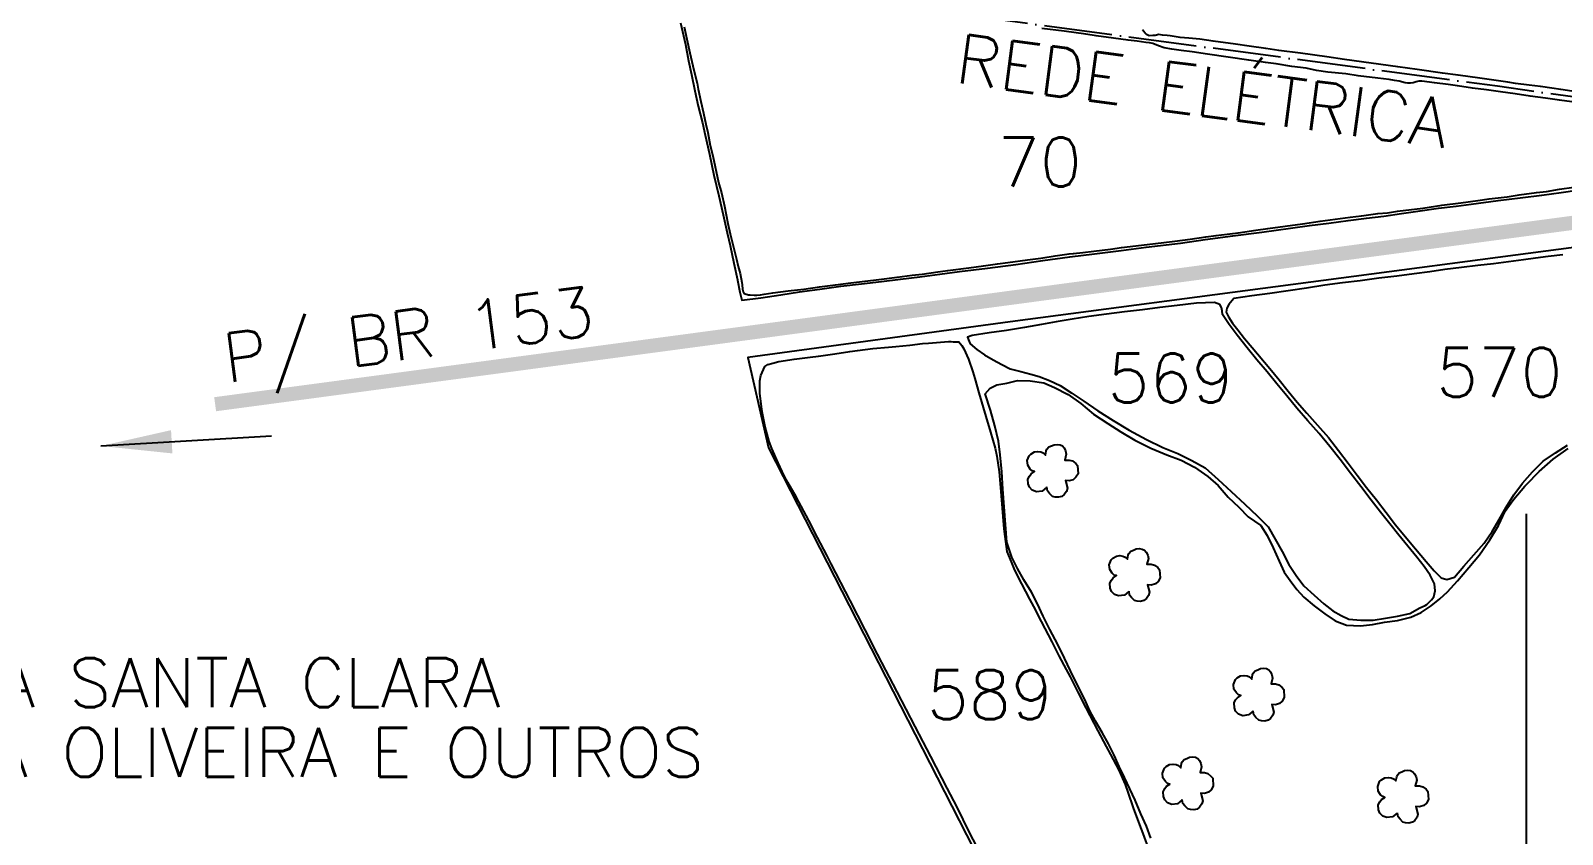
# Model space of a CAD drawing. Extents: x 725464 to 749663, y 7823017 to 7831417.
# Drawn here: x 728417 to 730038, y 7825000 to 7825851 of the extents above; entities that cross this region are included whole.
import ezdxf
from ezdxf.enums import TextEntityAlignment as Align

# ---------------------------------------------------------------- set-up
doc = ezdxf.new("R2010")
doc.units = 0
doc.header["$MEASUREMENT"] = 0
for name, pattern in [('ACAD_ISO04W100', [30, 24, -3, 0, -3]), ('CENTER2', [1.125, 0.75, -0.125, 0.125, -0.125]), ('CONTINUO', [0]), ('LIN0', [0])]:
    doc.linetypes.add(name, pattern=pattern)
doc.layers.add('0114000011', color=1, linetype='Continuous', lineweight=25)
doc.layers.add('TEXTO_DIVERSOS', color=7, linetype='Continuous', lineweight=5)
for name, color, linetype in [('0114000011067', 5, 'Continuous'), ('0114000011070', 5, 'Continuous'), ('0114000011569', 5, 'Continuous'), ('0114000011570', 5, 'Continuous'), ('0114000011589', 5, 'Continuous'), ('ESTRADA', 7, 'Continuous'), ('MALHA', 8, 'LIN0'), ('REDE_DE_LUZ', 6, 'Continuous'), ('SIMBOLO ARVORE', 118, 'Continuous'), ('TEXTO CONFORNTANTES', 7, 'Continuous'), ('TEXTO_NUN_TAL', 7, 'Continuous')]:
    doc.layers.add(name, color=color, linetype=linetype)
doc.styles.add('SIMPLEX', font='simplex', dxfattribs={"height": 0.2})
doc.styles.get("Standard").update_dxf_attribs({"font": 'arial.ttf'})
doc.dimstyles.new('ISO-25', dxfattribs={"dimtxt": 2.5, "dimasz": 2.5, "dimexe": 1.25, "dimexo": 0.625, "dimtad": 1, "dimtxsty": 'Standard', "dimcen": 2.5, "dimadec": 0, "dimazin": 0, "dimtfac": 1, "dimtmove": 0, "dimatfit": 3, "dimfxl": 1, "dimarcsym": 0})

msp = doc.modelspace()

# ---------------------------------------------------------------- linework, layer by layer
at = {"layer": '0114000011'}
for points in [[(729104.8, 7825858.8), (729109.9, 7825835.9), (729113.2, 7825818.8), (729116.4, 7825804.2), (729120, 7825787), (729123.6, 7825770.8), (729128.1, 7825753.1), (729130.8, 7825740), (729135.5, 7825720), (729140.1, 7825697.7), (729145.2, 7825675.8), (729150, 7825655.8), (729154, 7825636.7), (729157.2, 7825623.4), (729161.2, 7825604.6), (729165, 7825586.8), (729165, 7825586.4), (729167.5, 7825573.7), (729169.6, 7825565.5), (729189.7, 7825567.9), (729211, 7825571.1), (729230.7, 7825574.2), (729252.3, 7825577), (729274.4, 7825580.1), (729296.4, 7825582.7), (729317.4, 7825585), (729337.5, 7825587.6), (729358.1, 7825590.1), (729379.2, 7825592.8), (729400.1, 7825595.6), (729429.6, 7825599.2), (729459.5, 7825603.2), (729488.3, 7825607.3), (729516.7, 7825611.3), (729543, 7825614.4), (729571.1, 7825617.9), (729597.6, 7825621.5), (729633.7, 7825625.8), (729660.1, 7825629.5), (729689.3, 7825633.3), (729719.8, 7825637.2), (729750.1, 7825641.5), (729770.5, 7825644.4), (729790.9, 7825647), (729811.2, 7825649.8), (729830.7, 7825652.3), (729848.9, 7825654.4), (729867.7, 7825657), (729887.6, 7825660), (729907, 7825662.6), (729925.4, 7825665), (729941.4, 7825667.1), (729970.1, 7825671), (729993.4, 7825673.6), (730016.2, 7825676.6), (730036.5, 7825679.2), (730053.5, 7825681.9)], [(730052.6, 7825621.6), (729453.5, 7825542.6), (729175.9, 7825504.9), (729197.8, 7825409), (729500.4, 7824817.7)], [(729602.6, 7824996.2), (729597.8, 7825008.8), (729591.7, 7825021.9), (729585.7, 7825036.3), (729580.3, 7825048.5), (729574.7, 7825060.4), (729568.9, 7825071.9), (729563.5, 7825084), (729557.5, 7825095.9), (729550.9, 7825108.1), (729543.9, 7825119.8), (729537.9, 7825131), (729532.1, 7825143.7), (729524.8, 7825158.2), (729517.5, 7825173.3), (729511.2, 7825186.6), (729503.9, 7825201.2), (729495.7, 7825216.8), (729488.5, 7825231.2), (729482.5, 7825244.2), (729476.1, 7825256.4), (729468.2, 7825269.4), (729461.4, 7825281.5), (729455.4, 7825293.6), (729450.2, 7825309.3), (729448.6, 7825328.1), (729447.2, 7825346.7), (729445.8, 7825365.3), (729444.7, 7825383.7), (729443, 7825401.6), (729441.1, 7825416.1), (729437.5, 7825432.5), (729432.7, 7825449), (729427.2, 7825466.2), (729432.5, 7825472.2), (729439.4, 7825475.7), (729449.9, 7825477.7), (729461.3, 7825480.3), (729474.9, 7825480.2), (729489.1, 7825477.9), (729500.4, 7825473.1), (729514.8, 7825465.5), (729528.5, 7825455.9), (729541.6, 7825444.9), (729556.8, 7825434.8), (729570.7, 7825426.1), (729585.4, 7825417.4), (729602.3, 7825408.8), (729619.4, 7825401.8), (729634.5, 7825396), (729648.8, 7825388.8), (729662.7, 7825378.9), (729673.6, 7825369.2), (729684.2, 7825357.1), (729695.7, 7825346.2), (729705.6, 7825336), (729718.8, 7825326.9), (729725.6, 7825316.5), (729731.9, 7825303.3), (729738.1, 7825289.4), (729743.7, 7825277.6), (729749.7, 7825268.8), (729756.8, 7825259.2), (729764.4, 7825251.3), (729775.3, 7825242.1), (729786.4, 7825233.4), (729797.4, 7825226), (729809.5, 7825221.7), (729824.4, 7825220.9), (729836.9, 7825222.3), (729849.8, 7825224.6), (729863.4, 7825226.4), (729877.6, 7825230.1), (729888.6, 7825235.1), (729899.2, 7825242.1), (729908.1, 7825249.3), (729916.3, 7825256.8), (729926.8, 7825268.4), (729939.1, 7825282.5), (729950.4, 7825295.9), (729961, 7825311.7), (729970.5, 7825326.9), (729977.3, 7825342.1), (729986.7, 7825355), (729998.3, 7825368.7), (729999.8, 7825370.3), (730013.4, 7825384.1), (730028.3, 7825397.1), (730043.9, 7825408.3)]]:
    msp.add_lwpolyline(points, dxfattribs=at)
at = {"layer": '0114000011067'}
msp.add_lwpolyline([(730057.1, 7825785.2), (730036.2, 7825788.2), (730026.9, 7825789.8), (730014.6, 7825791.3), (730002.9, 7825792.9), (729988.4, 7825794.7), (729980.1, 7825796.1), (729950.7, 7825800.3), (729927.8, 7825803.3), (729910.9, 7825805.7), (729884.3, 7825809.5), (729863.8, 7825812.3), (729835.6, 7825816.3), (729807.5, 7825820.2), (729788.7, 7825822.8), (729760.7, 7825826.6), (729737.9, 7825829.6), (729724, 7825831.5), (729706.6, 7825834.2), (729692.1, 7825836.3), (729668.4, 7825839.3), (729654.4, 7825841.5), (729642.6, 7825842.6), (729633.6, 7825843.2), (729623, 7825845), (729619.8, 7825845.5), (729614.9, 7825845.9), (729610.8, 7825846.4), (729607.1, 7825845.5), (729604.6, 7825845.3), (729600.8, 7825845.2), (729597.8, 7825846.4), (729596.3, 7825848), (729594.6, 7825850.1), (729593.7, 7825851.6)], dxfattribs=at)
at = {"layer": '0114000011070'}
for points in [[(729108.5, 7825854.7), (729111.5, 7825841.5), (729114.5, 7825827.2), (729118.8, 7825808.7), (729122.4, 7825795), (729123.5, 7825788.8), (729126.2, 7825775.5), (729129.1, 7825763.3), (729131.4, 7825751.7), (729133.5, 7825742.7), (729136.3, 7825729.1), (729138.8, 7825718.1), (729145, 7825690), (729148, 7825678.9), (729151.2, 7825665), (729155, 7825646.6), (729157.3, 7825635.5), (729161, 7825620.1), (729163.9, 7825608.9), (729165.9, 7825601), (729167.8, 7825593.5), (729169.8, 7825584.2), (729170.1, 7825581.5), (729170.4, 7825577.1), (729171.1, 7825574.1), (729171.9, 7825572.9), (729173.1, 7825572.1), (729176.7, 7825571.2), (729178.5, 7825571), (729182.7, 7825570.6), (729185.6, 7825570.6), (729189.3, 7825571.1), (729193.1, 7825571.7), (729202.3, 7825573.1), (729202.3, 7825573.1), (729218.6, 7825575.1), (729235.4, 7825577.2), (729251.9, 7825579.5), (729268.8, 7825581.7), (729284.9, 7825583.6), (729300.2, 7825585.6), (729314.5, 7825587.3), (729334, 7825589.9), (729349.8, 7825591.8), (729360.6, 7825593), (729376.9, 7825595.3), (729387.8, 7825596.9), (729410, 7825599.7), (729425.2, 7825601.8), (729440.2, 7825603.8), (729451.1, 7825605.2), (729472.1, 7825607.9), (729486, 7825609.8), (729501.1, 7825612.2), (729516, 7825614.3), (729520.6, 7825614.9), (729530.4, 7825616), (729542, 7825617.2), (729559.8, 7825619.5), (729571.3, 7825621), (729592.6, 7825623.6), (729616.1, 7825626.4), (729627.7, 7825627.7), (729643.9, 7825630), (729660.5, 7825632.4), (729671.6, 7825633.8), (729688.9, 7825635.9), (729694.9, 7825636.8), (729713.6, 7825639.4), (729726.1, 7825641.3), (729744.5, 7825643.8), (729762.9, 7825646.3), (729781.6, 7825649), (729813.4, 7825653.2), (729825.5, 7825654.8), (729842.5, 7825657), (729853, 7825657.9), (729863.6, 7825659.6), (729890.3, 7825662.9), (729910.4, 7825666), (729930.3, 7825668.5), (729948.6, 7825670.9), (729960.6, 7825672.5), (729979.4, 7825674.9), (729992.3, 7825676.7), (730010.6, 7825679.2), (730021.2, 7825680.5), (730034.8, 7825682.7), (730050.1, 7825684.9)], [(730047.9, 7825775.1), (730034.9, 7825776.9), (730020.1, 7825779), (730003.9, 7825781.2), (729987.9, 7825783.6), (729972.5, 7825785.9), (729957.7, 7825787.9), (729942.8, 7825789.7), (729926.9, 7825792.1), (729917, 7825793.6), (729902.6, 7825795.3), (729889.3, 7825797.2), (729886, 7825797.1), (729883.2, 7825796.4), (729880.2, 7825795.5), (729877.2, 7825795), (729874.4, 7825794.9), (729871.6, 7825795.5), (729865.1, 7825797.2), (729860.4, 7825797.9), (729854.8, 7825798.7), (729842.6, 7825800.4), (729821.7, 7825802.9), (729808.9, 7825804.9), (729789.8, 7825806.8), (729777.6, 7825808.3), (729766.7, 7825810.9), (729751.5, 7825812.8), (729735, 7825815.3), (729723.6, 7825816.8), (729706.3, 7825819.2), (729662.3, 7825825.8), (729646, 7825828.1), (729634.7, 7825829.6), (729624.6, 7825830.9), (729616.5, 7825832.3), (729610.7, 7825834.5), (729604.6, 7825836.8), (729601.1, 7825837.5), (729597.2, 7825838.1), (729588.1, 7825839.4), (729578.6, 7825840.4), (729562.8, 7825842.7), (729544.7, 7825845.1), (729533.6, 7825846.7), (729510.8, 7825850), (729487, 7825853)]]:
    msp.add_lwpolyline(points, dxfattribs=at)
at = {"layer": '0114000011569', "flags": 128}
msp.add_lwpolyline([(729413.3, 7825528.1), (729408.5, 7825526.2), (729409.6, 7825523.4), (729411.3, 7825519.3), (729418.4, 7825513.3), (729426.3, 7825507.5), (729435.6, 7825502.2), (729444.7, 7825497.4), (729453.7, 7825492.8), (729464.9, 7825489.9), (729475.4, 7825487.1), (729484.4, 7825484.8), (729495.1, 7825480.4), (729506.6, 7825475.1), (729518.7, 7825467), (729531.7, 7825458.4), (729546.4, 7825448.4), (729562.6, 7825438.2), (729579.5, 7825427.8), (729597.7, 7825418), (729615.2, 7825409.4), (729631.1, 7825403), (729645.9, 7825395.7), (729660.1, 7825388), (729673.6, 7825375.7), (729687.4, 7825363.1), (729702, 7825349.5), (729714.8, 7825337.2), (729726.5, 7825325.5), (729734, 7825312.5), (729741.3, 7825299.3), (729748.4, 7825285.6), (729756.2, 7825273.9), (729764.4, 7825263.1), (729775.1, 7825253.2), (729785.4, 7825244.1), (729795.2, 7825236.6), (729803.8, 7825231.6), (729811.9, 7825227.8), (729824.7, 7825226.9), (729837.6, 7825226.9), (729850.6, 7825228.8), (729863.5, 7825231.2), (729876.4, 7825234), (729887.1, 7825239.7), (729892.7, 7825242.4), (729894.4, 7825243.5), (729899.3, 7825248.2), (729901.9, 7825251.4), (729903.3, 7825257.8), (729902.6, 7825265.1), (729898.1, 7825274.3), (729891.5, 7825283.7), (729883.9, 7825293.4), (729874.5, 7825305), (729865, 7825316.8), (729855.5, 7825328.7), (729845.6, 7825341.1), (729835.6, 7825353.9), (729824.7, 7825368.3), (729813.8, 7825382.5), (729802.8, 7825396.7), (729791.7, 7825410.5), (729780.4, 7825424.2), (729768.5, 7825437.8), (729756.9, 7825451.3), (729746.2, 7825464.3), (729735.7, 7825477), (729725.5, 7825489.4), (729714.7, 7825502.1), (729704.2, 7825515), (729693.9, 7825528.4), (729685.5, 7825539.8), (729678.1, 7825550.1), (729677.8, 7825554), (729677.1, 7825557.7), (729675.6, 7825560.9), (729669.9, 7825562.8), (729650.8, 7825562.2), (729630.2, 7825559.7), (729612.1, 7825557.5), (729593.7, 7825555.2), (729574.5, 7825552.9), (729555.6, 7825550.5), (729536.7, 7825548.1), (729519.1, 7825545.2), (729502.3, 7825542.3), (729486.8, 7825539.5), (729468.9, 7825536.5), (729449.8, 7825533.4), (729431.5, 7825530.7)], close=True, dxfattribs=at)
at = {"layer": '0114000011570', "flags": 128}
msp.add_lwpolyline([(730038.4, 7825613.3), (730023, 7825611.5), (730009.4, 7825609.7), (729996.8, 7825608), (729981, 7825605.9), (729965, 7825603.9), (729948.3, 7825601.9), (729931.1, 7825599.8), (729913.6, 7825597.7), (729897.7, 7825595.4), (729881, 7825593.1), (729862.7, 7825590.9), (729843.6, 7825588.5), (729824.1, 7825585.9), (729805.4, 7825583.6), (729786.5, 7825581.1), (729767.2, 7825578.2), (729747.8, 7825575.3), (729728.3, 7825572.5), (729709.3, 7825569.9), (729690.3, 7825567.3), (729684.8, 7825560.7), (729682.8, 7825557), (729682.2, 7825552.8), (729684.5, 7825547.8), (729688.9, 7825541.2), (729694.4, 7825533.9), (729701.7, 7825524.9), (729709.6, 7825515.4), (729728.4, 7825493.1), (729738.3, 7825481.1), (729747.7, 7825469.2), (729757.4, 7825457.4), (729767.5, 7825445.7), (729778.7, 7825433.2), (729790.4, 7825420.2), (729801, 7825406.3), (729811.2, 7825392.9), (729820.6, 7825380.3), (729830.8, 7825367.3), (729841.2, 7825354.1), (729851.3, 7825340.8), (729861.4, 7825327.8), (729871.6, 7825315.4), (729882.6, 7825302.3), (729893.9, 7825288.9), (729902.2, 7825279), (729909.7, 7825271.7), (729915.8, 7825269.7), (729923.6, 7825272.2), (729933.7, 7825284.1), (729944.1, 7825296.1), (729955.1, 7825308.4), (729963.8, 7825320.8), (729971.2, 7825333.2), (729978.6, 7825346.4), (729986.6, 7825359.4), (729995.9, 7825371.9), (730006.4, 7825383.6), (730017.5, 7825395), (730030.7, 7825403.7), (730043.5, 7825411.9)], dxfattribs=at)
at = {"layer": '0114000011589', "elevation": 736.2, "flags": 128}
msp.add_lwpolyline([(729418.6, 7824986.5), (729410.3, 7825003), (729397.4, 7825028.8), (729386.8, 7825049.2), (729369.5, 7825082.4), (729353.1, 7825114.2), (729333.9, 7825151.1), (729329.7, 7825159.2), (729322, 7825173.8), (729313.3, 7825191), (729300.1, 7825216.7), (729284.2, 7825247.6), (729264.3, 7825286.3), (729259.5, 7825295.7), (729249.8, 7825314.3), (729240.4, 7825332.2), (729227.2, 7825357.4), (729218.4, 7825372.3), (729214.6, 7825379.5), (729208.1, 7825393.4), (729201.3, 7825408.4), (729198.5, 7825415.9), (729194.5, 7825431.2), (729191.6, 7825445.6), (729190.5, 7825452.7), (729188.8, 7825467), (729188.8, 7825480.2), (729189.8, 7825485.8), (729193.9, 7825495.2), (729197.3, 7825497.2), (729202.5, 7825498.8), (729208.9, 7825500.4), (729225.1, 7825502.8), (729242, 7825505.1), (729250.6, 7825506.3), (729268.1, 7825508.6), (729283.9, 7825511.2), (729291.9, 7825512.3), (729308.1, 7825514.1), (729324.7, 7825515.6), (729332.6, 7825516.4), (729347.5, 7825517.9), (729360.9, 7825519.4), (729367.2, 7825519.9), (729388.5, 7825521.5), (729391, 7825521.7), (729393.3, 7825521.4), (729399.2, 7825521.3), (729402.5, 7825517.5), (729404.6, 7825513.8), (729409.4, 7825502.9), (729414.1, 7825489.6), (729416.3, 7825482.4), (729420.4, 7825467.3), (729427.9, 7825442.3), (729432.9, 7825425.6), (729437.6, 7825408.8), (729439.4, 7825400.3), (729441.8, 7825383.6), (729443.4, 7825367), (729444.1, 7825358.4), (729446.8, 7825323.5), (729447.8, 7825315.3), (729450.2, 7825299.6), (729455.2, 7825286.7), (729458.3, 7825279.8), (729465.6, 7825265.4), (729474.2, 7825249.2), (729478.4, 7825241.2), (729486.5, 7825225.5), (729497.6, 7825203.8), (729505.1, 7825189.2), (729512.8, 7825174.5), (729516.9, 7825166.7), (729525.4, 7825150), (729533.8, 7825133.9), (729538, 7825125.8), (729546.3, 7825109.7), (729555.2, 7825093.1), (729559.6, 7825084.8), (729568.4, 7825068.2), (729575.1, 7825052.9), (729578.2, 7825044.8), (729583.9, 7825028.2), (729590.6, 7825010.2), (729594, 7825001.1), (729607.4, 7824964.4)], dxfattribs=at)
at = {"layer": 'ESTRADA', "color": 7, "linetype": 'CENTER2', "ltscale": 130, "const_width": 15}
msp.add_lwpolyline([(728612.3, 7825455.3), (729530.4, 7825578.1), (730312.9, 7825682.4), (730336.8, 7825683.9), (730361.5, 7825684.6), (730383.1, 7825684.6), (730409.6, 7825683.7), (730434.6, 7825681.9), (730457.3, 7825679.5), (730507, 7825671.8), (730685.1, 7825630.3), (732293.2, 7825242.2)], dxfattribs=at)
at = {"layer": 'MALHA', "color": 8}
msp.add_line((730000, 7824229.9), (730000, 7825339.3), dxfattribs=at)
at = {"layer": 'REDE_DE_LUZ', "linetype": 'ACAD_ISO04W100', "ltscale": 3, "flags": 128}
msp.add_lwpolyline([(731434.6, 7825581.2), (731329.2, 7825594.9), (731303.5, 7825598.5), (730694.3, 7825689.3), (729969.3, 7825791.7), (729090.5, 7825909.1)], dxfattribs=at)
at = {"layer": 'SIMBOLO ARVORE', "linetype": 'CONTINUO'}
for points in [[(729492.4, 7825367.4, 0), (729487.5, 7825363.3, 0), (729481.4, 7825362.6, 0), (729477, 7825364.3, 0), (729473.9, 7825367.4, 0), (729472.6, 7825370.9, 0), (729472.3, 7825376, 0), (729474, 7825379.3, 0), (729475.7, 7825381.7, 0), (729479.3, 7825384.1, 0), (729477, 7825384.8, 0), (729474.8, 7825386.7, 0), (729472.2, 7825390.8, 0), (729471.7, 7825395.7, 0), (729473.6, 7825400.8, 0), (729475.6, 7825402.6, 0), (729479.2, 7825404.8, 0), (729483, 7825405.3, 0), (729486, 7825404.9, 0), (729488.4, 7825403.8, 0), (729491, 7825401.4, 0), (729491.8, 7825405.9, 0), (729492.5, 7825407.7, 0), (729494.4, 7825410.2, 0), (729497.4, 7825411.3, 0), (729500.2, 7825412.5, 0), (729503.4, 7825412.8, 0), (729506.4, 7825412.4, 0), (729508.9, 7825411.1, 0), (729510.7, 7825409.1, 0), (729512.3, 7825405.9, 0), (729513, 7825402.4, 0), (729511.5, 7825396.2, 0), (729515.9, 7825396.2, 0), (729519.5, 7825395.3, 0), (729523, 7825392.6, 0), (729524.9, 7825390.5, 0), (729525.4, 7825381.8, 0), (729523.2, 7825378, 0), (729520.4, 7825375.4, 0), (729516, 7825374.2, 0), (729512.1, 7825374.6, 0), (729514.2, 7825366.5, 0), (729513.3, 7825363.1, 0), (729510.9, 7825359.8, 0), (729508.4, 7825357.7, 0), (729504.7, 7825356.8, 0), (729501.1, 7825357.1, 0), (729498.4, 7825357.8, 0), (729495.3, 7825360.9, 0), (729493.2, 7825363.6, 0), (729492.5, 7825367.8, 0)], [(729579.2, 7825257.2, 0), (729574.4, 7825253.1, 0), (729568.2, 7825252.4, 0), (729563.9, 7825254.1, 0), (729560.7, 7825257.1, 0), (729559.5, 7825260.6, 0), (729559.1, 7825265.8, 0), (729560.8, 7825269.1, 0), (729562.6, 7825271.5, 0), (729566.1, 7825273.9, 0), (729563.8, 7825274.6, 0), (729561.6, 7825276.4, 0), (729559, 7825280.5, 0), (729558.5, 7825285.4, 0), (729560.4, 7825290.5, 0), (729562.4, 7825292.4, 0), (729566, 7825294.6, 0), (729569.8, 7825295.1, 0), (729572.8, 7825294.7, 0), (729575.2, 7825293.5, 0), (729577.9, 7825291.2, 0), (729578.6, 7825295.7, 0), (729579.3, 7825297.5, 0), (729581.3, 7825299.9, 0), (729584.2, 7825301, 0), (729587, 7825302.3, 0), (729590.2, 7825302.6, 0), (729593.3, 7825302.1, 0), (729595.7, 7825300.8, 0), (729597.6, 7825298.9, 0), (729599.2, 7825295.7, 0), (729599.8, 7825292.2, 0), (729598.3, 7825285.9, 0), (729602.7, 7825286, 0), (729606.4, 7825285.1, 0), (729609.8, 7825282.4, 0), (729611.7, 7825280.2, 0), (729612.2, 7825271.6, 0), (729610.1, 7825267.7, 0), (729607.3, 7825265.2, 0), (729602.8, 7825264, 0), (729599, 7825264.3, 0), (729601, 7825256.3, 0), (729600.1, 7825252.8, 0), (729597.8, 7825249.6, 0), (729595.2, 7825247.5, 0), (729591.6, 7825246.6, 0), (729587.9, 7825246.8, 0), (729585.2, 7825247.6, 0), (729582.1, 7825250.7, 0), (729580, 7825253.4, 0), (729579.4, 7825257.6, 0)], [(729710.6, 7825130.5, 0), (729705.8, 7825126.5, 0), (729699.7, 7825125.7, 0), (729695.3, 7825127.4, 0), (729692.2, 7825130.5, 0), (729690.9, 7825134, 0), (729690.5, 7825139.2, 0), (729692.2, 7825142.4, 0), (729694, 7825144.8, 0), (729697.5, 7825147.2, 0), (729695.3, 7825147.9, 0), (729693.1, 7825149.8, 0), (729690.4, 7825153.9, 0), (729690, 7825158.8, 0), (729691.9, 7825163.9, 0), (729693.8, 7825165.7, 0), (729697.4, 7825167.9, 0), (729701.2, 7825168.4, 0), (729704.3, 7825168, 0), (729706.7, 7825166.9, 0), (729709.3, 7825164.5, 0), (729710.1, 7825169, 0), (729710.7, 7825170.8, 0), (729712.7, 7825173.3, 0), (729715.6, 7825174.4, 0), (729718.5, 7825175.6, 0), (729721.7, 7825175.9, 0), (729724.7, 7825175.5, 0), (729727.2, 7825174.2, 0), (729729, 7825172.2, 0), (729730.6, 7825169.1, 0), (729731.2, 7825165.5, 0), (729729.8, 7825159.3, 0), (729734.2, 7825159.3, 0), (729737.8, 7825158.5, 0), (729741.2, 7825155.8, 0), (729743.1, 7825153.6, 0), (729743.6, 7825144.9, 0), (729741.5, 7825141.1, 0), (729738.7, 7825138.5, 0), (729734.3, 7825137.3, 0), (729730.4, 7825137.7, 0), (729732.5, 7825129.6, 0), (729731.5, 7825126.2, 0), (729729.2, 7825122.9, 0), (729726.6, 7825120.9, 0), (729723, 7825120, 0), (729719.4, 7825120.2, 0), (729716.7, 7825120.9, 0), (729713.5, 7825124, 0), (729711.4, 7825126.8, 0), (729710.8, 7825130.9, 0)], [(729635.5, 7825036.7, 0), (729630.7, 7825032.6, 0), (729624.6, 7825031.9, 0), (729620.2, 7825033.6, 0), (729617.1, 7825036.7, 0), (729615.8, 7825040.2, 0), (729615.4, 7825045.3, 0), (729617.1, 7825048.6, 0), (729618.9, 7825051, 0), (729622.4, 7825053.4, 0), (729620.2, 7825054.1, 0), (729618, 7825056, 0), (729615.3, 7825060.1, 0), (729614.9, 7825065, 0), (729616.8, 7825070.1, 0), (729618.7, 7825071.9, 0), (729622.3, 7825074.1, 0), (729626.1, 7825074.6, 0), (729629.2, 7825074.2, 0), (729631.6, 7825073.1, 0), (729634.2, 7825070.7, 0), (729635, 7825075.2, 0), (729635.6, 7825077, 0), (729637.6, 7825079.5, 0), (729640.5, 7825080.6, 0), (729643.4, 7825081.8, 0), (729646.6, 7825082.1, 0), (729649.6, 7825081.7, 0), (729652.1, 7825080.4, 0), (729653.9, 7825078.4, 0), (729655.5, 7825075.2, 0), (729656.1, 7825071.7, 0), (729654.7, 7825065.5, 0), (729659.1, 7825065.5, 0), (729662.7, 7825064.6, 0), (729666.1, 7825061.9, 0), (729668, 7825059.8, 0), (729668.5, 7825051.1, 0), (729666.4, 7825047.3, 0), (729663.6, 7825044.7, 0), (729659.2, 7825043.5, 0), (729655.3, 7825043.9, 0), (729657.4, 7825035.8, 0), (729656.4, 7825032.4, 0), (729654.1, 7825029.1, 0), (729651.5, 7825027, 0), (729647.9, 7825026.1, 0), (729644.3, 7825026.4, 0), (729641.6, 7825027.1, 0), (729638.4, 7825030.2, 0), (729636.3, 7825032.9, 0), (729635.7, 7825037.1, 0)], [(729863.2, 7825022.6, 0), (729858.3, 7825018.6, 0), (729852.2, 7825017.9, 0), (729847.8, 7825019.6, 0), (729844.7, 7825022.6, 0), (729843.4, 7825026.1, 0), (729843.1, 7825031.3, 0), (729844.8, 7825034.5, 0), (729846.5, 7825036.9, 0), (729850.1, 7825039.3, 0), (729847.8, 7825040.1, 0), (729845.6, 7825041.9, 0), (729843, 7825046, 0), (729842.5, 7825050.9, 0), (729844.4, 7825056, 0), (729846.4, 7825057.8, 0), (729850, 7825060, 0), (729853.8, 7825060.5, 0), (729856.8, 7825060.1, 0), (729859.2, 7825059, 0), (729861.8, 7825056.7, 0), (729862.6, 7825061.1, 0), (729863.3, 7825062.9, 0), (729865.2, 7825065.4, 0), (729868.2, 7825066.5, 0), (729871, 7825067.7, 0), (729874.2, 7825068, 0), (729877.2, 7825067.6, 0), (729879.7, 7825066.3, 0), (729881.5, 7825064.3, 0), (729883.1, 7825061.2, 0), (729883.8, 7825057.6, 0), (729882.3, 7825051.4, 0), (729886.7, 7825051.4, 0), (729890.3, 7825050.6, 0), (729893.8, 7825047.9, 0), (729895.7, 7825045.7, 0), (729896.2, 7825037.1, 0), (729894.1, 7825033.2, 0), (729891.2, 7825030.6, 0), (729886.8, 7825029.4, 0), (729882.9, 7825029.8, 0), (729885, 7825021.7, 0), (729884.1, 7825018.3, 0), (729881.7, 7825015, 0), (729879.2, 7825013, 0), (729875.5, 7825012.1, 0), (729871.9, 7825012.3, 0), (729869.2, 7825013.1, 0), (729866.1, 7825016.1, 0), (729864, 7825018.9, 0), (729863.3, 7825023, 0)]]:
    msp.add_polyline3d(points, dxfattribs=at)

# ---------------------------------------------------------------- texts
at = {"layer": 'TEXTO CONFORNTANTES', "linetype": 'Continuous', "insert": (728516.7, 7825123.9), "char_height": 52, "width": 1887.062, "attachment_point": 5, "line_spacing_factor": 0.85, "style": 'SIMPLEX'}
msp.add_mtext('FAZENDA SANTA CLARA \\PJOEL DE PAIVA OLIVEIRA E OUTROS', dxfattribs=at)
at = {"layer": 'TEXTO_DIVERSOS', "linetype": 'Continuous', "style": 'SIMPLEX'}
msp.add_text('REDE ELÉTRICA', height=52, rotation=352.3925, dxfattribs=at).set_placement((729657, 7825786.8), align=Align.MIDDLE_CENTER)
msp.add_text('P/ BR 153', height=52, rotation=7.4284, dxfattribs=at).set_placement((728624.7, 7825477.7))
at = {"layer": 'TEXTO_NUN_TAL', "linetype": 'Continuous', "style": 'SIMPLEX'}
for s, p in [('70', (729440.3, 7825685.5)), ('569', (729556.5, 7825457.1)), ('570', (729904.4, 7825463)), ('589', (729365.3, 7825122))]:
    msp.add_text(s, height=52, dxfattribs=at).set_placement(p)

# ---------------------------------------------------------------- leaders
at = {"layer": 'TEXTO_DIVERSOS'}
msp.add_leader([(728491.5, 7825411.1), (728671.9, 7825421.8)], dimstyle='ISO-25', override={"dimasz": 75, "dimzin": 0}, dxfattribs=at)

doc.saveas('drawing.dxf')
